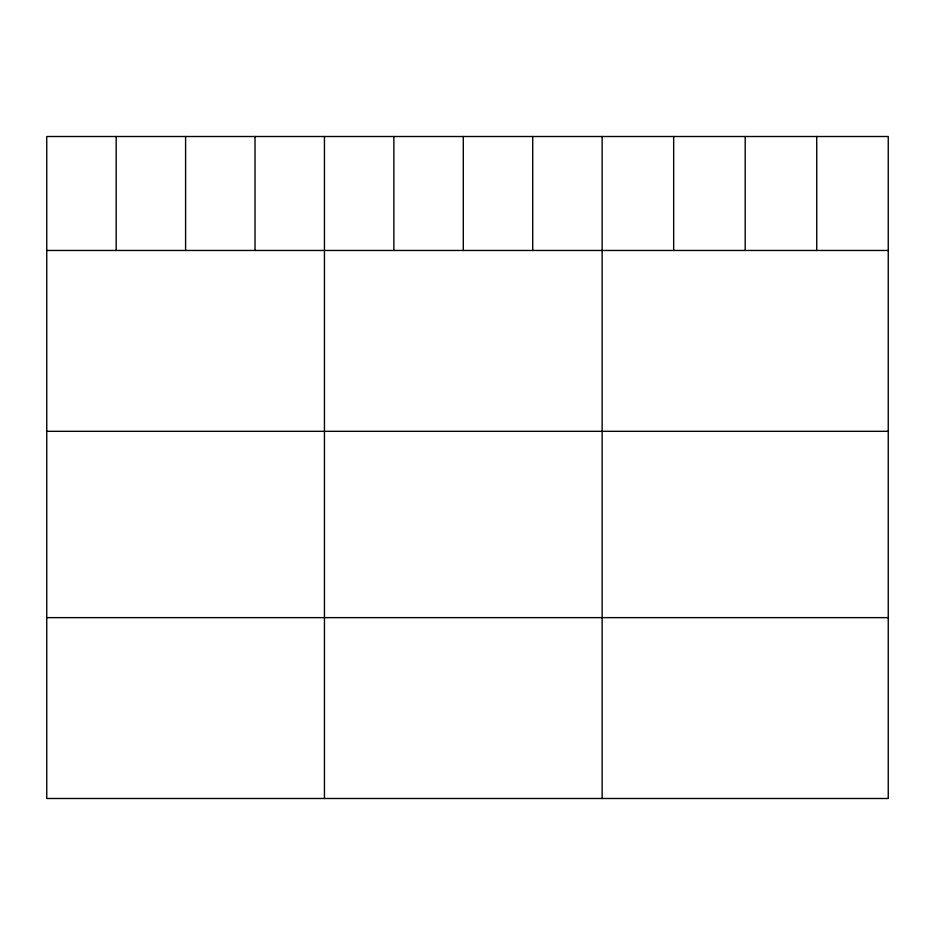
<?xml version="1.0" encoding="UTF-8"?>
<svg xmlns="http://www.w3.org/2000/svg" width="935" height="935" viewBox="0 0 935 935"><rect width="100%" height="100%" fill="white"/><g stroke="black" fill="none" stroke-linecap="round" stroke-linejoin="round"><path stroke-width="1.4" d="M888.25 250.463L888.25 798.49L46.75 798.49L46.75 136.51L888.25 136.51L888.25 250.463L46.75 250.463M46.75 431.315L888.25 431.315M46.75 617.638L888.25 617.638M816.722 136.51L816.722 250.463M745.195 136.51L745.195 250.463M673.667 136.51L673.667 250.463M602.14 136.51L602.14 798.49M532.716 136.51L532.716 250.463M463.292 136.51L463.292 250.463M393.869 136.51L393.869 250.463M324.445 136.51L324.445 798.49M255.021 136.51L255.021 250.463M185.597 136.51L185.597 250.463M116.174 136.51L116.174 250.463"/></g></svg>
